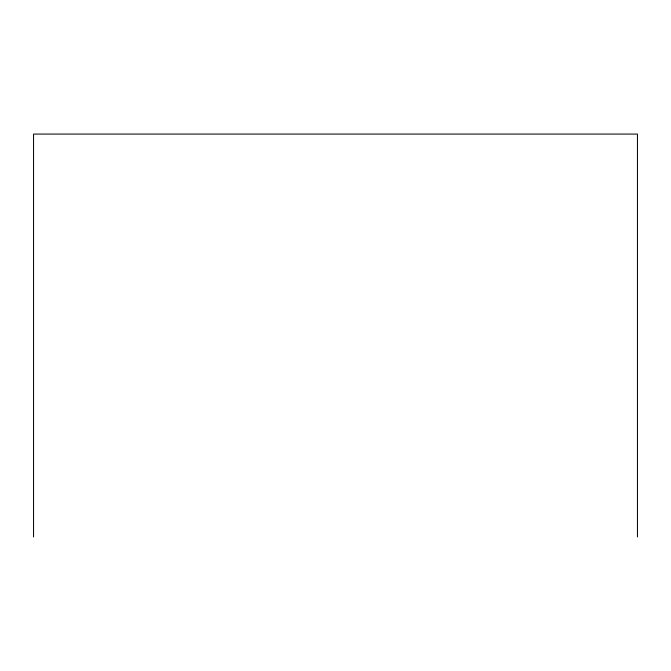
<?xml version="1.0" encoding="UTF-8"?>
<svg xmlns="http://www.w3.org/2000/svg" width="671" height="671" viewBox="0 0 671 671"><rect width="100%" height="100%" fill="white"/><g stroke="black" fill="none" stroke-linecap="round" stroke-linejoin="round"><path stroke-width="1.01" d="M637.45 536.926L637.45 134.074L33.55 134.074L33.55 536.926"/></g></svg>
